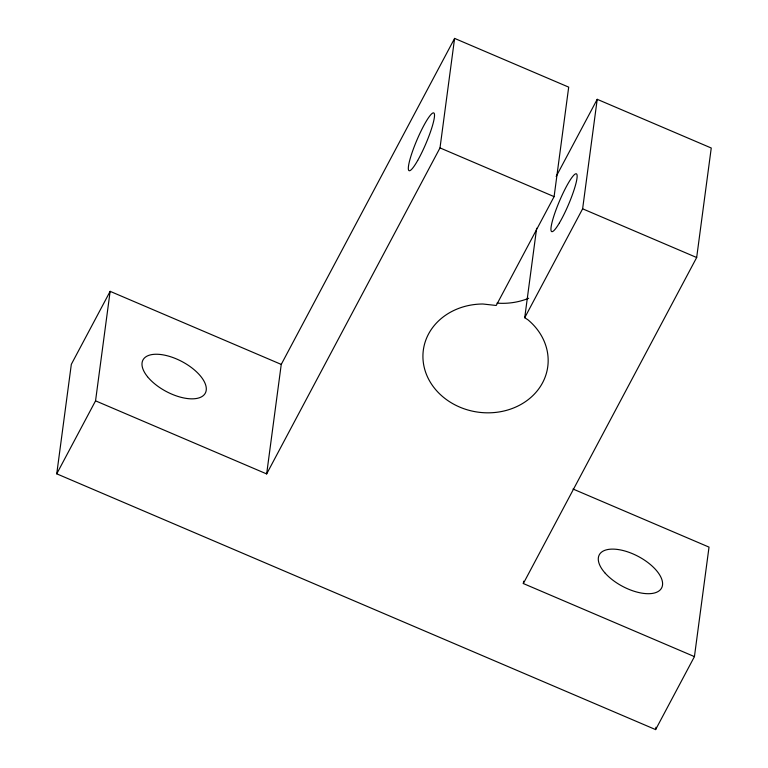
<?xml version="1.0" encoding="UTF-8"?>
<svg xmlns="http://www.w3.org/2000/svg" width="768" height="768" viewBox="0 0 768 768"><rect width="100%" height="100%" fill="white"/><g stroke="black" fill="none" stroke-linecap="round" stroke-linejoin="round"><path stroke-width="1.15" d="M573.014 489.024L709.018 547.114L694.435 656.611L655.622 729.6L56.746 473.827L71.328 364.33L110.141 291.341L281.251 364.416L266.659 473.923L95.549 400.838L110.141 291.341M266.659 473.923L440.006 147.907L454.598 38.4L568.694 87.13L554.102 196.627L496.234 305.472L482.842 304.003A62.765 54.259 7.6 0 0 425.808 372.758A62.765 54.259 7.6 0 0 519.168 405.408A62.765 54.259 7.6 0 0 527.885 319.757L524.717 317.722L536.64 228.24M694.435 656.611L523.325 583.536L523.642 581.184M524.717 317.722L582.624 208.81L597.216 99.312L711.254 148.013L696.672 257.52L523.325 583.536M655.622 729.6L655.939 727.248M56.746 473.827L95.549 400.838M281.251 364.416L454.598 38.4M556.166 176.496L597.216 99.312M440.006 147.907L554.102 196.627M582.624 208.81L696.672 257.52M528.691 298.262A62.765 54.259 7.6 0 1 496.992 303.12M605.261 573.264A35.309 16.906 28 0 0 660.365 589.728A35.309 16.906 28 0 0 625.68 551.232A35.309 16.906 28 0 0 605.261 573.264M147.523 376.714A35.309 16.906 28 0 0 203.098 395.77A35.309 16.906 28 0 0 171.802 357.139A35.309 16.906 28 0 0 147.523 376.714M559.44 222.874A31.382 4.829 -66.9 0 0 576.97 174.672A31.382 4.829 -66.9 0 0 555.725 210.605A31.382 4.829 -66.9 0 0 559.44 222.874M417.686 160.474A31.382 4.829 -66.9 0 0 434.17 113.338A31.382 4.829 -66.9 0 0 412.426 151.613A31.382 4.829 -66.9 0 0 417.686 160.474"/></g></svg>
